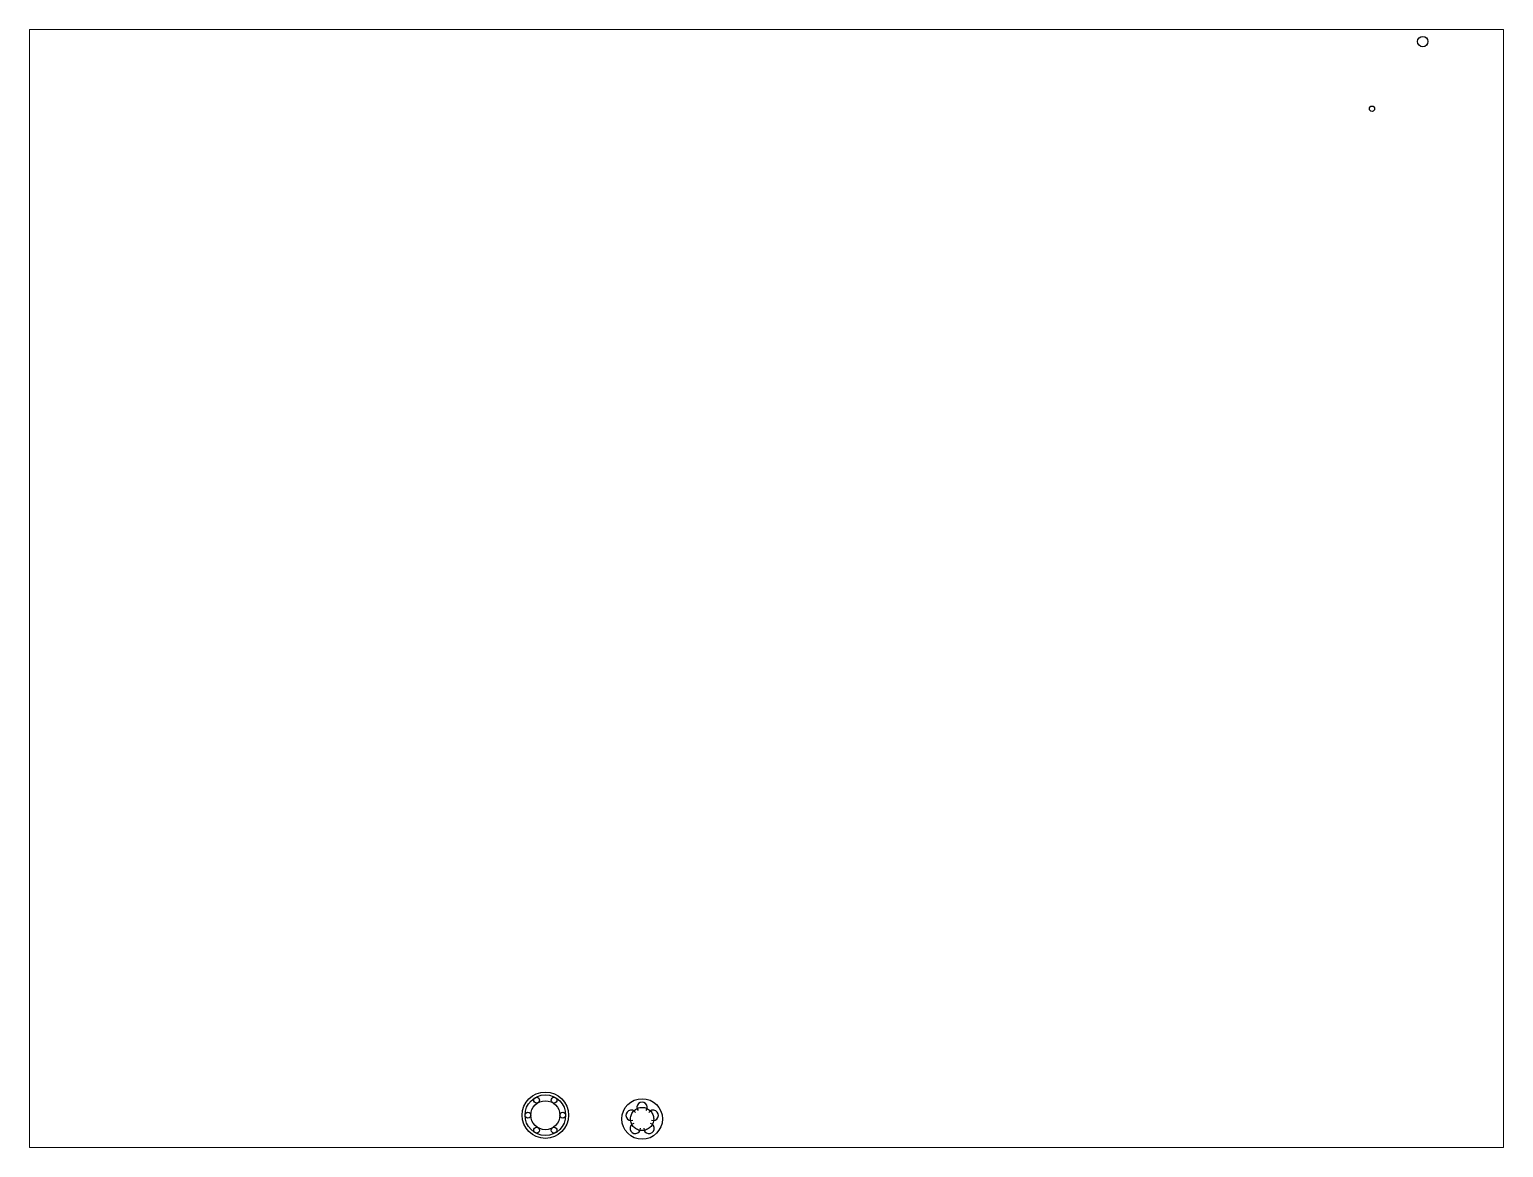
# Paper-space layout 'Layout1' of a CAD drawing. Header units: millimetres. Extents: x 26 to 231, y 20 to 176.
# The model-space entities are those that its viewports show. They can reach past a viewport. Long polylines and large blocks are cut down to what shows.
import ezdxf

# ---------------------------------------------------------------- set-up
doc = ezdxf.new("R2010")
doc.units = ezdxf.units.MM
doc.linetypes.add('ACAD_ISO08W100', pattern=[36, 24, -3, 6, -3])

msp = doc.modelspace()

# ---------------------------------------------------------------- linework, layer by layer
for centre, radius in [((3891.4, 3581.7), 9), ((3804, 3465.9), 4.5), ((2378.9, 1730.2), 40), ((2378.9, 1730.2), 35), ((2378.9, 1730.2), 25), ((2363.9, 1756.2), 5), ((2393.9, 1756.2), 5), ((2545.7, 1723.7), 35), ((2348.9, 1730.2), 5), ((2408.9, 1730.2), 5), ((2363.9, 1704.3), 5), ((2393.9, 1704.3), 5)]:
    msp.add_circle(centre, radius)
at = {"linetype": 'ACAD_ISO08W100'}
msp.add_circle((2545.7, 1723.7), 20, dxfattribs=at)
for centre, start, end in [((2526.7, 1729.9), 33.3178, 290.6822), ((2545.7, 1743.7), 321.3178, 218.6822), ((2564.8, 1729.9), 249.3178, 146.6822), ((2534, 1707.5), 105.3178, 2.6822), ((2557.5, 1707.5), 177.3178, 74.6822)]:
    msp.add_arc(centre, 9, start, end)

psp = doc.layouts.get("Layout1")

# ---------------------------------------------------------------- viewports
at = {"layer": '0'}
psp.add_viewport(center=(128.5, 97.5), size=(205.6, 156), view_center_point=(2760.14, 2638.52), view_height=1928.1206, dxfattribs=at)

doc.saveas('drawing.dxf')
